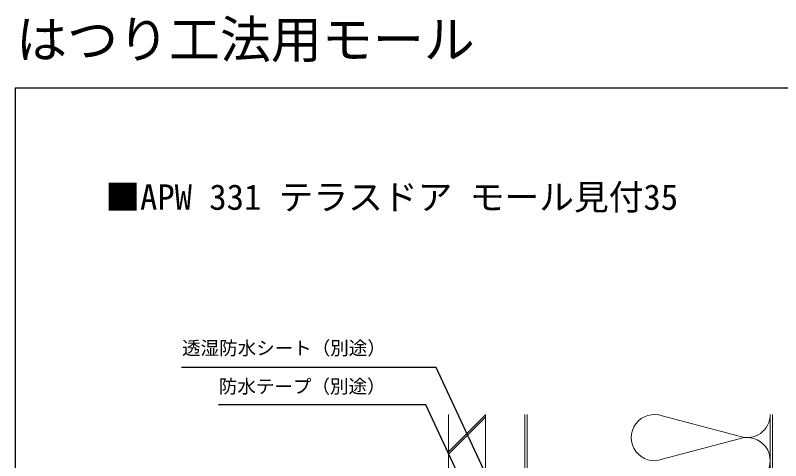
# Model space of a CAD drawing. Units: millimetres, scale not verified. Extents: x -525 to 525, y -783 to 779.
# Drawn here: x -525 to -194.5, y 586.2 to 778.5 of the extents above; entities that cross this region are included whole.
import ezdxf
from ezdxf.enums import TextEntityAlignment as Align

# ---------------------------------------------------------------- set-up
doc = ezdxf.new("R2010")
doc.units = ezdxf.units.MM
doc.header["$LTSCALE"] = 4
for name, color, linetype in [('0-1_USER1', 3, 'Continuous'), ('0-7_YKK_D', 6, 'Continuous'), ('0-8_YKK_ZWAK', 7, 'Continuous')]:
    doc.layers.add(name, color=color, linetype=linetype)
doc.layers.add('0-9_YSS_K', color=3, linetype='Continuous', lineweight=18)
doc.styles.add('ＭＳ ゴシック', font='')
doc.styles.get('ＭＳ ゴシック').set_extended_font_data('MS Gothic')

msp = doc.modelspace()

# ---------------------------------------------------------------- linework, layer by layer
at = {"layer": '0-7_YKK_D'}
for points in [[(-305, 544.399), (-306.078, 546.71), (-343.28, 626.491), (-453.24, 626.491)], [(-305, 518.63), (-306.078, 520.941), (-347.794, 610.402), (-437.271, 610.402)]]:
    msp.add_lwpolyline(points, dxfattribs=at)
at = {"layer": '0-8_YKK_ZWAK'}
for q in [(-525, -782.8), (525, 747.2)]:
    msp.add_line((-525, 747.2), q, dxfattribs=at)
at = {"layer": '0-9_YSS_K'}
for p, q in [((-338, 491.428), (-338, 606.2)), ((-338, 590.1), (-322, 606.1)), ((-338, 589.1), (-322, 605.1)), ((-322, 491.428), (-322, 606.2)), ((-304, 461.428), (-304, 606.2)), ((-245.61, 605.598), (-212.39, 596.824)), ((-199, 456.428), (-199, 606.2)), ((-198, 456.428), (-198, 606.2)), ((-212.39, 595.621), (-245.61, 586.847))]:
    msp.add_line(p, q, dxfattribs=at)
at = {"layer": '0-9_YSS_K', "color": 80}
msp.add_line((-305, 542.428), (-305, 606.2), dxfattribs=at)
at = {"layer": '0-9_YSS_K'}
for centre, start, end in [((-249.023, 596.223), 70, 290), ((-208.977, 606.2), 250, 360), ((-208.977, 586.246), 250, 110)]:
    msp.add_arc(centre, 9.977, start, end, dxfattribs=at)

# ---------------------------------------------------------------- texts
at = {"layer": '0-1_USER1', "style": 'ＭＳ ゴシック'}
for s, height, p in [('はつり工法用モール', 16.13, (-524.625, 755.2)), ('■APW 331 テラスドア モール見付35', 11, (-486.153, 691.245))]:
    msp.add_text(s, height=height, dxfattribs=at).set_placement(p, align=Align.BOTTOM_LEFT)
at = {"layer": '0-7_YKK_D', "style": 'ＭＳ ゴシック'}
for s, p in [('透湿防水シート（別途）', (-452.988, 630.173)), ('防水テープ（別途）', (-437.113, 613.641))]:
    msp.add_text(s, height=5.865, dxfattribs=at).set_placement(p, align=Align.BOTTOM_LEFT)

doc.saveas('drawing.dxf')
